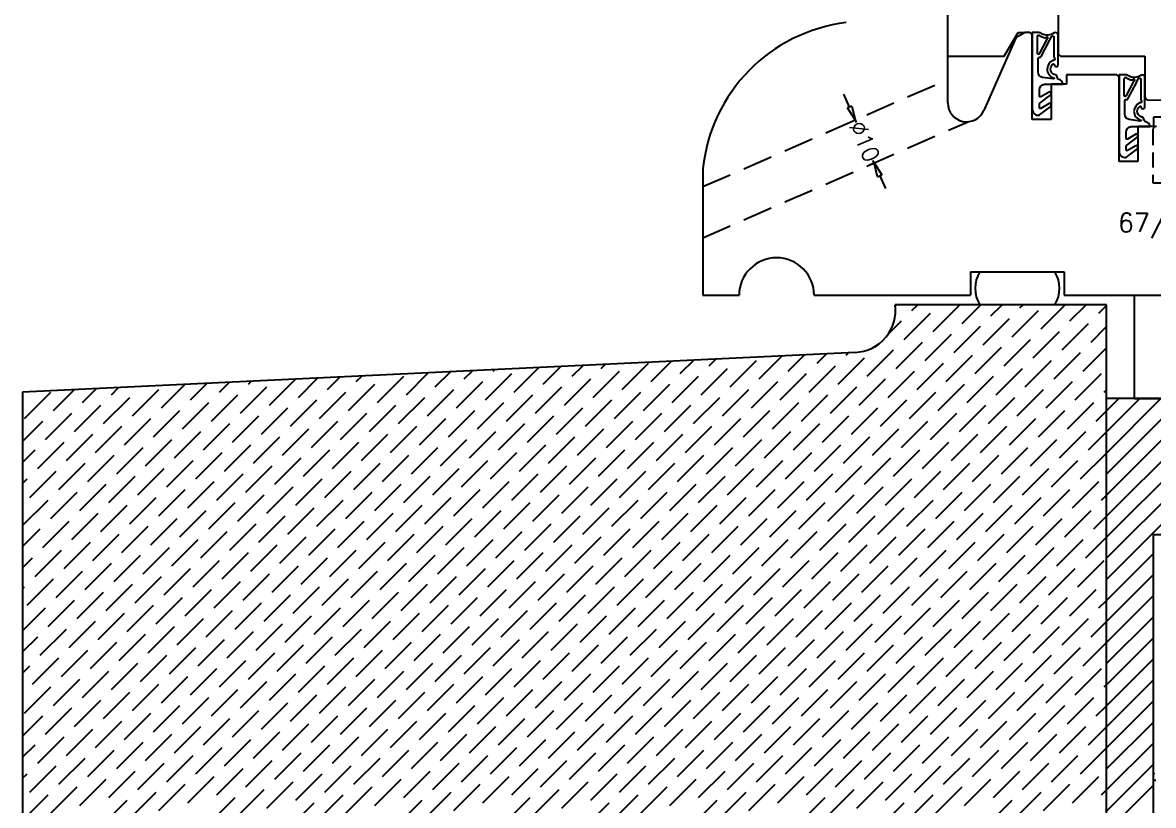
# Model space of a CAD drawing. Header units: millimetres. Extents: x 2806 to 10642, y -276 to 6064.
# Drawn here: x 4841.4 to 5082.4, y 3237.7 to 3404.6 of the extents above; entities that cross this region are included whole.
import ezdxf
from ezdxf.enums import TextEntityAlignment as Align

# ---------------------------------------------------------------- set-up
doc = ezdxf.new("R2010")
doc.units = ezdxf.units.MM
doc.linetypes.add('CACHE', pattern=[9.525, 6.35, -3.175])
doc.linetypes.add('CACHE2', pattern=[4.7625, 3.175, -1.5875])
doc.layers.get('0').update_dxf_attribs({"color": 250})
doc.layers.add('dim', color=7, linetype='Continuous')
doc.styles.add('romans', font='romans.shx')
doc.dimstyles.new('Ech 1-1', dxfattribs={"dimtxt": 3.5, "dimasz": 3, "dimexe": 0.25, "dimexo": 0, "dimgap": 0.01, "dimtad": 0, "dimdec": 8, "dimzin": 12, "dimtxsty": 'romans', "dimblk": 'CLOSEDBLANK', "dimcen": 2.5, "dimclrd": 9, "dimclre": 9, "dimclrt": 6, "dimadec": 4, "dimazin": 3, "dimtfac": 1, "dimtdec": 8, "dimtmove": 0, "dimatfit": 3, "dimldrblk": 'CLOSEDBLANK', "dimfxl": 1, "dimarcsym": 0})

# ---------------------------------------------------------------- blocks, each defined once
blk = doc.blocks.new('_ClosedBlank')
at = {"color": 0, "linetype": 'ByBlock', "lineweight": -2}
for p, q in [((-1, 0.167), (0, 0)), ((-1, 0.167), (-1, -0.167)), ((0, 0), (-1, -0.167))]:
    blk.add_line(p, q, dxfattribs=at)
blk = doc.blocks.new('*D14')
at = {"layer": 'Defpoints', "color": 0, "transparency": 16777216}
for p in [(5017.92, 3383.45), (5021.93, 3374.29), (5022.87, 3374.71)]:
    blk.add_point(p, dxfattribs=at)
at = {"layer": 'dim', "color": 9, "lineweight": -2, "transparency": 16777216}
for p, q in [((5017.66, 3386.61), (5016.45, 3389.36)), ((5017.92, 3383.45), (5019.09, 3383.97)), ((5018.86, 3383.87), (5019.09, 3383.34)), ((5021.93, 3374.29), (5023.1, 3374.81)), ((5022.87, 3374.71), (5022.64, 3375.23)), ((5024.08, 3371.96), (5025.28, 3369.21))]:
    blk.add_line(p, q, dxfattribs=at)
at = {"layer": 'dim', "color": 9, "lineweight": -2, "transparency": 16777216, "xscale": 3, "yscale": 3, "zscale": 3}
for p, rotation in [((5018.86, 3383.87), 293.6692646820706), ((5022.87, 3374.71), 113.6692646820706)]:
    blk.add_blockref('_ClosedBlank', p, dxfattribs=dict(at, rotation=rotation))
at = {"layer": 'dim', "color": 6, "transparency": 16777216, "insert": (5020.87, 3379.29), "char_height": 3.5, "attachment_point": 5, "rotation": 293.6693, "style": 'romans'}
blk.add_mtext('%%c10', dxfattribs=at)

msp = doc.modelspace()

# ---------------------------------------------------------------- linework, layer by layer
for p, q in [((5038.60837936, 3387.47325006), (5038.60837936, 3412.47325006)), ((5062.10837936, 3412.47325006), (5062.10837936, 3397.97325006)), ((5053.10669996, 3401.33771733), (5046.26720632, 3385.85677696)), ((5050.60837936, 3397.47325006), (5053.60837936, 3402.47325006)), ((5050.60837936, 3397.47325006), (5053.60837936, 3402.47325006)), ((5050.60837936, 3397.47325006), (5053.60837936, 3402.47325006)), ((5055.10837936, 3402.47325006), (5053.10669996, 3401.33771733)), ((5053.60837936, 3402.47325006), (5055.10837936, 3402.47325006)), ((5056.10837936, 3402.47325006), (5055.10837936, 3402.47325006)), ((5056.60837936, 3401.97325006), (5056.10837936, 3402.47325006)), ((5056.60837936, 3383.97325006), (5056.60837936, 3401.97325006)), ((5038.60837936, 3397.47325006), (5050.60837936, 3397.47325006)), ((5062.10837936, 3397.97325006), (5062.60837936, 3397.47325006)), ((5062.60837936, 3397.47325006), (5080.60837936, 3397.47325006)), ((5080.60837936, 3397.47325006), (5080.60837936, 3388.68939589)), ((5074.60837936, 3393.47325006), (5063.90837936, 3393.47325006)), ((5063.90837936, 3393.47325006), (5063.90837936, 3391.47325006)), ((5075.10837936, 3392.97325006), (5074.60837936, 3393.47325006)), ((5063.90837936, 3391.47325006), (5060.60837936, 3391.47325006)), ((5060.60837936, 3391.47325006), (5060.60837936, 3383.97325006)), ((5075.10837936, 3374.97325006), (5075.10837936, 3392.97325006)), ((5080.60837936, 3388.68939589), (5081.10820991, 3388.17637947)), ((5081.10820991, 3388.17637947), (5107.60854882, 3387.47325006)), ((5060.60837936, 3383.97325006), (5056.60837936, 3383.97325006)), ((5118.40837936, 3384.47325006), (5082.40837936, 3384.47325006)), ((5082.40837936, 3384.47325006), (5082.40837936, 3382.47325006)), ((5082.40837936, 3382.47325006), (5079.10837936, 3382.47325006)), ((5079.10837936, 3382.47325006), (5079.10837936, 3374.97325006)), ((5079.10837936, 3377.2138035), (5079.10837936, 3377.72860853)), ((5079.10837936, 3374.97325006), (5075.10837936, 3374.97325006)), ((4986.40837936, 3373.47325006), (4986.40837936, 3346.47325006)), ((5043.40837936, 3351.47325006), (5063.40837936, 3351.47325006)), ((5043.40837936, 3351.47325006), (5043.40837936, 3346.47325006)), ((5063.40837936, 3351.47325006), (5063.40837936, 3346.47325006)), ((4986.40837936, 3346.47325006), (4994.09829721, 3346.47325006)), ((5010.09829721, 3346.47325006), (5043.40837936, 3346.47325006)), ((5063.40837936, 3346.47325006), (5088.40837936, 3346.47325006)), ((5078.40837936, 3324.47325006), (5078.40837936, 3346.47325006)), ((5072.40837936, 3344.47325006), (5027.40837936, 3344.47325006)), ((5072.40837936, 3219.47325006), (5072.40837936, 3344.47325006)), ((5018.86597571, 3334.29329137), (4841.40837936, 3325.80839111)), ((4841.40837936, 3325.80839111), (4841.40837936, 3219.47325006)), ((5118.40837936, 3324.47325006), (5072.40837936, 3324.47325006)), ((5078.40837936, 3324.47325006), (5118.40837936, 3324.47325006)), ((5082.40837936, 3295.47325006), (5203.22447, 3295.47325006)), ((5082.40837936, 3160.47325006), (5082.40837936, 3295.47325006))]:
    msp.add_line(p, q)
at = {"linetype": 'CACHE'}
for p, q in [((4986.40837936, 3369.64075347), (5038.60837936, 3392.52156176)), ((4986.40837936, 3358.72226965), (5042.89910222, 3383.48382902))]:
    msp.add_line(p, q, dxfattribs=at)
at = {"linetype": 'CACHE2'}
for p, q in [((5082.28010758, 3381.67325006), (5082.28010758, 3370.47325006)), ((5082.28010758, 3370.47325006), (5104.28010758, 3370.47325006))]:
    msp.add_line(p, q, dxfattribs=at)
at = {"linetype": 'Continuous'}
for p, q in [((5027.43763474, 3344.21378342), (5027.69710137, 3344.47325006)), ((5029.2732008, 3337.06909337), (5034.88586088, 3342.68175344)), ((5030.95699882, 3343.24301945), (5032.18722943, 3344.47325006)), ((5035.44712688, 3338.75289139), (5041.05978696, 3344.36555146)), ((5041.62105297, 3340.43668941), (5045.65761362, 3344.47325006)), ((5047.79497905, 3342.12048743), (5050.14774168, 3344.47325006)), ((5052.28510711, 3337.63035937), (5057.89776719, 3343.24301945)), ((5053.96890513, 3343.80428546), (5054.63786974, 3344.47325006)), ((5058.45903319, 3339.3141574), (5063.61812586, 3344.47325006)), ((5064.63295928, 3340.99795542), (5068.10825392, 3344.47325006)), ((5070.80688536, 3342.68175344), (5072.40837936, 3344.28324744)), ((5025.82096237, 3338.10698299), (5028.71193479, 3340.99795542)), ((5046.11118103, 3335.94656135), (5051.7238411, 3341.55922143)), ((5062.94916125, 3334.82402934), (5068.56182133, 3340.43668941)), ((5033.76332886, 3332.57896531), (5039.37598894, 3338.19162538)), ((5039.93725494, 3334.26276333), (5045.54991502, 3339.8754234)), ((5056.77523517, 3333.14023131), (5062.38789525, 3338.75289139)), ((5069.12308734, 3336.50782736), (5072.40837936, 3339.79311938)), ((5023.09927472, 3335.38529534), (5023.65689261, 3335.94291324)), ((5027.58940278, 3330.89516728), (5033.20206285, 3336.50782736)), ((5050.60130909, 3331.45643329), (5056.21396916, 3337.06909337)), ((4998.40357038, 3328.65010325), (5003.30261709, 3333.54914996)), ((5004.57749647, 3330.33390127), (5008.01821524, 3333.77462005)), ((5010.75142255, 3332.0176993), (5012.73381339, 3334.00009014)), ((5015.24155061, 3327.52757124), (5020.85421069, 3333.14023131)), ((5016.92534863, 3333.70149732), (5017.44941154, 3334.22556022)), ((5021.41547669, 3329.21136926), (5027.02813677, 3334.82402934)), ((5038.25345692, 3328.08883724), (5043.866117, 3333.70149732)), ((5044.427383, 3329.77263527), (5050.04004308, 3335.38529534)), ((5061.26536323, 3328.65010325), (5066.87802331, 3334.26276333)), ((5067.43928931, 3330.33390127), (5072.40837936, 3335.30299132)), ((4946.20583168, 3325.84377321), (4951.43103745, 3331.06897899)), ((4952.37975776, 3327.52757124), (4956.1466356, 3331.29444907)), ((4958.55368385, 3329.21136926), (4960.86223375, 3331.51991916)), ((4964.72760993, 3330.89516728), (4965.5778319, 3331.74538925)), ((4969.21773799, 3326.40503922), (4974.83039807, 3332.0176993)), ((4975.39166407, 3328.08883724), (4979.72462635, 3332.42179952)), ((4981.56559016, 3329.77263527), (4984.44022449, 3332.64726961)), ((4986.05571822, 3325.28250721), (4991.66837829, 3330.89516728)), ((4987.73951624, 3331.45643329), (4989.15582264, 3332.87273969)), ((4992.2296443, 3326.96630523), (4997.84230438, 3332.57896531)), ((5009.06762453, 3325.84377321), (5014.6802846, 3331.45643329)), ((5032.07953084, 3326.40503922), (5037.69219091, 3332.0176993)), ((5048.91751106, 3325.28250721), (5054.53017114, 3330.89516728)), ((5055.09143715, 3326.96630523), (5060.70409722, 3332.57896531)), ((4894.00809298, 3323.03744318), (4899.55945781, 3328.58880801)), ((4900.18201906, 3324.7212412), (4904.27505596, 3328.8142781)), ((4906.35594514, 3326.40503922), (4908.99065411, 3329.03974819)), ((4912.52987123, 3328.08883724), (4913.70625226, 3329.26521828)), ((4917.01999929, 3323.59870918), (4922.63265936, 3329.21136926)), ((4923.19392537, 3325.28250721), (4927.85304671, 3329.94162854)), ((4929.36785145, 3326.96630523), (4932.56864486, 3330.16709863)), ((4935.54177754, 3328.65010325), (4937.284243, 3330.39256872)), ((4940.0319056, 3324.15997519), (4945.64456567, 3329.77263527)), ((4941.71570362, 3330.33390127), (4941.99984115, 3330.61803881)), ((4956.86988582, 3323.03744318), (4962.4825459, 3328.65010325)), ((4963.04381191, 3324.7212412), (4968.65647198, 3330.33390127)), ((4979.88179213, 3323.59870918), (4985.49445221, 3329.21136926)), ((5002.89369844, 3324.15997519), (5008.50635852, 3329.77263527)), ((5019.73167867, 3323.03744318), (5025.34433875, 3328.65010325)), ((5025.90560475, 3324.7212412), (5031.51826483, 3330.33390127)), ((5042.74358498, 3323.59870918), (5048.35624506, 3329.21136926)), ((5065.75549129, 3324.15997519), (5071.36815137, 3329.77263527)), ((4841.81035427, 3320.23111314), (4847.42301435, 3325.84377321)), ((4847.98428036, 3321.91491116), (4852.40347632, 3326.33410713)), ((4854.15820644, 3323.59870918), (4857.11907447, 3326.55957722)), ((4860.33213252, 3325.28250721), (4861.83467262, 3326.7850473)), ((4864.82226058, 3320.79237915), (4870.43492066, 3326.40503922)), ((4866.50605861, 3326.96630523), (4866.55027077, 3327.01051739)), ((4870.99618667, 3322.47617717), (4875.98146707, 3327.46145757)), ((4877.17011275, 3324.15997519), (4880.69706522, 3327.68692766)), ((4883.34403883, 3325.84377321), (4885.41266336, 3327.91239775)), ((4887.83416689, 3321.35364515), (4893.44682697, 3326.96630523)), ((4889.51796492, 3327.52757124), (4890.12826151, 3328.13786784)), ((4904.67214712, 3320.23111314), (4910.2848072, 3325.84377321)), ((4910.8460732, 3321.91491116), (4916.45873328, 3327.52757124)), ((4927.68405343, 3320.79237915), (4933.29671351, 3326.40503922)), ((4933.85797951, 3322.47617717), (4939.47063959, 3328.08883724)), ((4950.69595974, 3321.35364515), (4956.30861982, 3326.96630523)), ((4967.53393997, 3320.23111314), (4973.14660004, 3325.84377321)), ((4973.70786605, 3321.91491116), (4979.32052613, 3327.52757124)), ((4990.54584628, 3320.79237915), (4996.15850635, 3326.40503922)), ((4996.71977236, 3322.47617717), (5002.33243244, 3328.08883724)), ((5013.55775259, 3321.35364515), (5019.17041266, 3326.96630523)), ((5030.39573281, 3320.23111314), (5036.00839289, 3325.84377321)), ((5036.5696589, 3321.91491116), (5042.18231897, 3327.52757124)), ((5053.40763912, 3320.79237915), (5059.0202992, 3326.40503922)), ((5059.58156521, 3322.47617717), (5065.19422528, 3328.08883724)), ((5071.92941737, 3325.84377321), (5072.40837936, 3326.3227352)), ((4858.6483345, 3319.10858112), (4864.26099457, 3324.7212412)), ((4875.48631473, 3317.98604911), (4881.0989748, 3323.59870918)), ((4881.66024081, 3319.66984713), (4887.27290089, 3325.28250721)), ((4898.49822104, 3318.54731512), (4904.11088111, 3324.15997519)), ((4921.51012735, 3319.10858112), (4927.12278742, 3324.7212412)), ((4938.34810757, 3317.98604911), (4943.96076765, 3323.59870918)), ((4944.52203366, 3319.66984713), (4950.13469373, 3325.28250721)), ((4961.36001388, 3318.54731512), (4966.97267396, 3324.15997519)), ((4984.37192019, 3319.10858112), (4989.98458027, 3324.7212412)), ((5001.20990042, 3317.98604911), (5006.8225605, 3323.59870918)), ((5007.3838265, 3319.66984713), (5012.99648658, 3325.28250721)), ((5024.22180673, 3318.54731512), (5029.83446681, 3324.15997519)), ((5047.23371304, 3319.10858112), (5052.84637312, 3324.7212412)), ((5064.07169327, 3317.98604911), (5069.68435334, 3323.59870918)), ((5072.40837936, 3321.83260714), (5075.04902228, 3324.47325006)), ((5072.40837936, 3317.34247908), (5079.53915034, 3324.47325006)), ((5072.40837936, 3312.85235102), (5084.0292784, 3324.47325006)), ((5072.40837936, 3308.36222296), (5088.51940646, 3324.47325006)), ((5072.40837936, 3303.8720949), (5093.00953452, 3324.47325006)), ((5072.40837936, 3299.38196684), (5097.49966258, 3324.47325006)), ((5072.40837936, 3294.89183878), (5101.98979064, 3324.47325006)), ((5072.40837936, 3290.40171072), (5106.47991871, 3324.47325006)), ((5072.40837936, 3285.91158266), (5110.97004677, 3324.47325006)), ((4846.30048233, 3315.74098508), (4851.91314241, 3321.35364515)), ((4852.47440842, 3317.4247831), (4858.08706849, 3323.03744318)), ((4869.31238864, 3316.30225109), (4874.92504872, 3321.91491116)), ((4892.32429495, 3316.86351709), (4897.93695503, 3322.47617717)), ((4909.16227518, 3315.74098508), (4914.77493526, 3321.35364515)), ((4915.33620126, 3317.4247831), (4920.94886134, 3323.03744318)), ((4932.17418149, 3316.30225109), (4937.78684157, 3321.91491116)), ((4955.1860878, 3316.86351709), (4960.79874788, 3322.47617717)), ((4972.02406803, 3315.74098508), (4977.6367281, 3321.35364515)), ((4978.19799411, 3317.4247831), (4983.81065419, 3323.03744318)), ((4995.03597434, 3316.30225109), (5000.64863441, 3321.91491116)), ((5018.04788065, 3316.86351709), (5023.66054072, 3322.47617717)), ((5034.88586088, 3315.74098508), (5040.49852095, 3321.35364515)), ((5041.05978696, 3317.4247831), (5046.67244703, 3323.03744318)), ((5057.89776719, 3316.30225109), (5063.51042726, 3321.91491116)), ((5070.24561935, 3319.66984713), (5072.40837936, 3321.83260714)), ((4841.40837936, 3315.33901017), (4845.73921633, 3319.66984713)), ((4863.13846256, 3314.61845306), (4868.75112264, 3320.23111314)), ((4879.97644279, 3313.49592105), (4885.58910286, 3319.10858112)), ((4886.15036887, 3315.17971907), (4891.76302895, 3320.79237915)), ((4902.9883491, 3314.05718706), (4908.60100917, 3319.66984713)), ((4926.00025541, 3314.61845306), (4931.61291548, 3320.23111314)), ((4942.83823563, 3313.49592105), (4948.45089571, 3319.10858112)), ((4949.01216172, 3315.17971907), (4954.62482179, 3320.79237915)), ((4965.85014194, 3314.05718706), (4971.46280202, 3319.66984713)), ((4988.86204825, 3314.61845306), (4994.47470833, 3320.23111314)), ((5005.70002848, 3313.49592105), (5011.31268856, 3319.10858112)), ((5011.87395456, 3315.17971907), (5017.48661464, 3320.79237915)), ((5028.71193479, 3314.05718706), (5034.32459487, 3319.66984713)), ((5051.7238411, 3314.61845306), (5057.33650118, 3320.23111314)), ((4850.79061039, 3311.25085702), (4856.40327047, 3316.86351709)), ((4856.96453648, 3312.93465504), (4862.57719655, 3318.54731512)), ((4873.8025167, 3311.81212303), (4879.41517678, 3317.4247831)), ((4890.64049693, 3310.68959101), (4896.25315701, 3316.30225109)), ((4896.81442301, 3312.37338903), (4902.42708309, 3317.98604911)), ((4913.65240324, 3311.25085702), (4919.26506332, 3316.86351709)), ((4919.82632932, 3312.93465504), (4925.4389894, 3318.54731512)), ((4936.66430955, 3311.81212303), (4942.27696963, 3317.4247831)), ((4953.50228978, 3310.68959101), (4959.11494985, 3316.30225109)), ((4959.67621586, 3312.37338903), (4965.28887594, 3317.98604911)), ((4976.51419609, 3311.25085702), (4982.12685616, 3316.86351709)), ((4982.68812217, 3312.93465504), (4988.30078225, 3318.54731512)), ((4999.5261024, 3311.81212303), (5005.13876247, 3317.4247831)), ((5016.36408263, 3310.68959101), (5021.9767427, 3316.30225109)), ((5022.53800871, 3312.37338903), (5028.15066878, 3317.98604911)), ((5039.37598894, 3311.25085702), (5044.98864901, 3316.86351709)), ((5045.54991502, 3312.93465504), (5051.16257509, 3318.54731512)), ((5062.38789525, 3311.81212303), (5068.00055532, 3317.4247831)), ((5068.56182133, 3313.49592105), (5072.40837936, 3317.34247908)), ((4844.61668431, 3309.56705899), (4850.22934439, 3315.17971907)), ((4861.45466454, 3308.44452698), (4867.06732461, 3314.05718706)), ((4867.62859062, 3310.128325), (4873.2412507, 3315.74098508)), ((4884.46657085, 3309.00579299), (4890.07923092, 3314.61845306)), ((4907.47847716, 3309.56705899), (4913.09113723, 3315.17971907)), ((4924.31645738, 3308.44452698), (4929.92911746, 3314.05718706)), ((4930.49038347, 3310.128325), (4936.10304354, 3315.74098508)), ((4947.32836369, 3309.00579299), (4952.94102377, 3314.61845306)), ((4970.34027001, 3309.56705899), (4975.95293008, 3315.17971907)), ((4987.17825023, 3308.44452698), (4992.79091031, 3314.05718706)), ((4993.35217632, 3310.128325), (4998.96483639, 3315.74098508)), ((5010.19015654, 3309.00579299), (5015.80281662, 3314.61845306)), ((5033.20206285, 3309.56705899), (5038.81472293, 3315.17971907)), ((5050.04004308, 3308.44452698), (5055.65270316, 3314.05718706)), ((5056.21396916, 3310.128325), (5061.82662924, 3315.74098508)), ((4841.40837936, 3310.84888211), (4844.0554183, 3313.49592105)), ((4855.28073845, 3306.76072896), (4860.89339853, 3312.37338903)), ((4878.29264476, 3307.32199496), (4883.90530484, 3312.93465504)), ((4895.13062499, 3306.19946295), (4900.74328507, 3311.81212303)), ((4901.30455107, 3307.88326097), (4906.91721115, 3313.49592105)), ((4918.1425313, 3306.76072896), (4923.75519138, 3312.37338903)), ((4941.15443761, 3307.32199496), (4946.76709769, 3312.93465504)), ((4957.99241784, 3306.19946295), (4963.60507791, 3311.81212303)), ((4964.16634392, 3307.88326097), (4969.779004, 3313.49592105)), ((4981.00432415, 3306.76072896), (4986.61698422, 3312.37338903)), ((5004.01623046, 3307.32199496), (5009.62889053, 3312.93465504)), ((5020.85421069, 3306.19946295), (5026.46687076, 3311.81212303)), ((5027.02813677, 3307.88326097), (5032.64079684, 3313.49592105)), ((5043.866117, 3306.76072896), (5049.47877707, 3312.37338903)), ((5066.87802331, 3307.32199496), (5072.40837936, 3312.85235102)), ((4842.93288629, 3303.39313291), (4848.54554636, 3309.00579299)), ((4849.10681237, 3305.07693093), (4854.71947245, 3310.68959101)), ((4865.9447926, 3303.95439892), (4871.55745267, 3309.56705899)), ((4872.11871868, 3305.63819694), (4877.73137876, 3311.25085702)), ((4888.95669891, 3304.51566493), (4894.56935898, 3310.128325)), ((4905.79467913, 3303.39313291), (4911.40733921, 3309.00579299)), ((4911.96860522, 3305.07693093), (4917.58126529, 3310.68959101)), ((4928.80658545, 3303.95439892), (4934.41924552, 3309.56705899)), ((4934.98051153, 3305.63819694), (4940.5931716, 3311.25085702)), ((4951.81849176, 3304.51566493), (4957.43115183, 3310.128325)), ((4968.65647198, 3303.39313291), (4974.26913206, 3309.00579299)), ((4974.83039807, 3305.07693093), (4980.44305814, 3310.68959101)), ((4991.66837829, 3303.95439892), (4997.28103837, 3309.56705899)), ((4997.84230438, 3305.63819694), (5003.45496445, 3311.25085702)), ((5014.6802846, 3304.51566493), (5020.29294468, 3310.128325)), ((5031.51826483, 3303.39313291), (5037.13092491, 3309.00579299)), ((5037.69219091, 3305.07693093), (5043.30485099, 3310.68959101)), ((5054.53017114, 3303.95439892), (5060.14283122, 3309.56705899)), ((5060.70409722, 3305.63819694), (5066.3167573, 3311.25085702)), ((4841.40837936, 3306.35875405), (4842.37162028, 3307.32199496)), ((4859.77086651, 3302.2706009), (4865.38352659, 3307.88326097)), ((4876.60884674, 3301.14806888), (4882.22150682, 3306.76072896)), ((4882.78277282, 3302.8318669), (4888.3954329, 3308.44452698)), ((4899.62075305, 3301.70933489), (4905.23341313, 3307.32199496)), ((4922.63265936, 3302.2706009), (4928.24531944, 3307.88326097)), ((4939.47063959, 3301.14806888), (4945.08329966, 3306.76072896)), ((4945.64456567, 3302.8318669), (4951.25722575, 3308.44452698)), ((4962.4825459, 3301.70933489), (4968.09520597, 3307.32199496)), ((4985.49445221, 3302.2706009), (4991.10711229, 3307.88326097)), ((5002.33243244, 3301.14806888), (5007.94509251, 3306.76072896)), ((5008.50635852, 3302.8318669), (5014.1190186, 3308.44452698)), ((5025.34433875, 3301.70933489), (5030.95699882, 3307.32199496)), ((5048.35624506, 3302.2706009), (5053.96890513, 3307.88326097)), ((5065.19422528, 3301.14806888), (5070.80688536, 3306.76072896)), ((4847.42301435, 3298.90300485), (4853.03567442, 3304.51566493)), ((4853.59694043, 3300.58680287), (4859.20960051, 3306.19946295)), ((4870.43492066, 3299.46427086), (4876.04758073, 3305.07693093)), ((4893.44682697, 3300.02553687), (4899.05948704, 3305.63819694)), ((4910.2848072, 3298.90300485), (4915.89746727, 3304.51566493)), ((4916.45873328, 3300.58680287), (4922.07139335, 3306.19946295)), ((4933.29671351, 3299.46427086), (4938.90937358, 3305.07693093)), ((4956.30861982, 3300.02553687), (4961.92127989, 3305.63819694)), ((4973.14660004, 3298.90300485), (4978.75926012, 3304.51566493)), ((4979.32052613, 3300.58680287), (4984.9331862, 3306.19946295)), ((4996.15850635, 3299.46427086), (5001.77116643, 3305.07693093)), ((5019.17041266, 3300.02553687), (5024.78307274, 3305.63819694)), ((5036.00839289, 3298.90300485), (5041.62105297, 3304.51566493)), ((5042.18231897, 3300.58680287), (5047.79497905, 3306.19946295)), ((5059.0202992, 3299.46427086), (5064.63295928, 3305.07693093)), ((4841.40837936, 3297.37849793), (4846.86174834, 3302.8318669)), ((4858.08706849, 3296.09667481), (4863.69972857, 3301.70933489)), ((4864.26099457, 3297.78047284), (4869.87365465, 3303.39313291)), ((4881.0989748, 3296.65794082), (4886.71163488, 3302.2706009)), ((4887.27290089, 3298.34173884), (4892.88556096, 3303.95439892)), ((4904.11088111, 3297.21920683), (4909.72354119, 3302.8318669)), ((4920.94886134, 3296.09667481), (4926.56152141, 3301.70933489)), ((4927.12278742, 3297.78047284), (4932.7354475, 3303.39313291)), ((4943.96076765, 3296.65794082), (4949.57342773, 3302.2706009)), ((4950.13469373, 3298.34173884), (4955.74735381, 3303.95439892)), ((4966.97267396, 3297.21920683), (4972.58533404, 3302.8318669)), ((4983.81065419, 3296.09667481), (4989.42331426, 3301.70933489)), ((4989.98458027, 3297.78047284), (4995.59724035, 3303.39313291)), ((5006.8225605, 3296.65794082), (5012.43522057, 3302.2706009)), ((5012.99648658, 3298.34173884), (5018.60914666, 3303.95439892)), ((5029.83446681, 3297.21920683), (5035.44712688, 3302.8318669)), ((5046.67244703, 3296.09667481), (5052.28510711, 3301.70933489)), ((5052.84637312, 3297.78047284), (5058.45903319, 3303.39313291)), ((5071.36815137, 3302.8318669), (5072.40837936, 3303.8720949)), ((4851.91314241, 3294.41287679), (4857.52580248, 3300.02553687)), ((4874.92504872, 3294.9741428), (4880.53770879, 3300.58680287)), ((4891.76302895, 3293.85161078), (4897.37568902, 3299.46427086)), ((4897.93695503, 3295.53540881), (4903.5496151, 3301.14806888)), ((4914.77493526, 3294.41287679), (4920.38759533, 3300.02553687)), ((4937.78684157, 3294.9741428), (4943.39950164, 3300.58680287)), ((4954.62482179, 3293.85161078), (4960.23748187, 3299.46427086)), ((4960.79874788, 3295.53540881), (4966.41140795, 3301.14806888)), ((4977.6367281, 3294.41287679), (4983.24938818, 3300.02553687)), ((5000.64863441, 3294.9741428), (5006.26129449, 3300.58680287)), ((5017.48661464, 3293.85161078), (5023.09927472, 3299.46427086)), ((5023.66054072, 3295.53540881), (5029.2732008, 3301.14806888)), ((5040.49852095, 3294.41287679), (5046.11118103, 3300.02553687)), ((5063.51042726, 3294.9741428), (5069.12308734, 3300.58680287)), ((5069.68435334, 3296.65794082), (5072.40837936, 3299.38196684)), ((4845.73921633, 3292.72907877), (4851.3518764, 3298.34173884)), ((4862.57719655, 3291.60654675), (4868.18985663, 3297.21920683)), ((4868.75112264, 3293.29034478), (4874.36378271, 3298.90300485)), ((4885.58910286, 3292.16781276), (4891.20176294, 3297.78047284)), ((4908.60100917, 3292.72907877), (4914.21366925, 3298.34173884)), ((4925.4389894, 3291.60654675), (4931.05164948, 3297.21920683)), ((4931.61291548, 3293.29034478), (4937.22557556, 3298.90300485)), ((4948.45089571, 3292.16781276), (4954.06355579, 3297.78047284)), ((4971.46280202, 3292.72907877), (4977.0754621, 3298.34173884)), ((4988.30078225, 3291.60654675), (4993.91344232, 3297.21920683)), ((4994.47470833, 3293.29034478), (5000.08736841, 3298.90300485)), ((5011.31268856, 3292.16781276), (5016.92534863, 3297.78047284)), ((5034.32459487, 3292.72907877), (5039.93725494, 3298.34173884)), ((5051.16257509, 3291.60654675), (5056.77523517, 3297.21920683)), ((5057.33650118, 3293.29034478), (5062.94916125, 3298.90300485)), ((4841.40837936, 3292.88836987), (4845.17795032, 3296.65794082)), ((4856.40327047, 3289.92274873), (4862.01593054, 3295.53540881)), ((4879.41517678, 3290.48401474), (4885.02783685, 3296.09667481)), ((4896.25315701, 3289.36148272), (4901.86581708, 3294.9741428)), ((4902.42708309, 3291.04528075), (4908.03974317, 3296.65794082)), ((4919.26506332, 3289.92274873), (4924.87772339, 3295.53540881)), ((4942.27696963, 3290.48401474), (4947.8896297, 3296.09667481)), ((4959.11494985, 3289.36148272), (4964.72760993, 3294.9741428)), ((4965.28887594, 3291.04528075), (4970.90153601, 3296.65794082)), ((4982.12685616, 3289.92274873), (4987.73951624, 3295.53540881)), ((5005.13876247, 3290.48401474), (5010.75142255, 3296.09667481)), ((5021.9767427, 3289.36148272), (5027.58940278, 3294.9741428)), ((5028.15066878, 3291.04528075), (5033.76332886, 3296.65794082)), ((5044.98864901, 3289.92274873), (5050.60130909, 3295.53540881)), ((5068.00055532, 3290.48401474), (5072.40837936, 3294.89183878)), ((4844.0554183, 3286.55515268), (4849.66807838, 3292.16781276)), ((4850.22934439, 3288.23895071), (4855.84200446, 3293.85161078)), ((4867.06732461, 3287.11641869), (4872.67998469, 3292.72907877)), ((4873.2412507, 3288.80021671), (4878.85391077, 3294.41287679)), ((4890.07923092, 3287.6776847), (4895.691891, 3293.29034478)), ((4906.91721115, 3286.55515268), (4912.52987123, 3292.16781276)), ((4913.09113723, 3288.23895071), (4918.70379731, 3293.85161078)), ((4929.92911746, 3287.11641869), (4935.54177754, 3292.72907877)), ((4936.10304354, 3288.80021671), (4941.71570362, 3294.41287679)), ((4952.94102377, 3287.6776847), (4958.55368385, 3293.29034478)), ((4969.779004, 3286.55515268), (4975.39166407, 3292.16781276)), ((4975.95293008, 3288.23895071), (4981.56559016, 3293.85161078)), ((4992.79091031, 3287.11641869), (4998.40357038, 3292.72907877)), ((4998.96483639, 3288.80021671), (5004.57749647, 3294.41287679)), ((5015.80281662, 3287.6776847), (5021.41547669, 3293.29034478)), ((5032.64079684, 3286.55515268), (5038.25345692, 3292.16781276)), ((5038.81472293, 3288.23895071), (5044.427383, 3293.85161078)), ((5055.65270316, 3287.11641869), (5061.26536323, 3292.72907877)), ((5061.82662924, 3288.80021671), (5067.43928931, 3294.41287679)), ((4841.40837936, 3288.3982418), (4843.49415229, 3290.48401474)), ((4860.89339853, 3285.43262067), (4866.50605861, 3291.04528075)), ((4877.73137876, 3284.31008865), (4883.34403883, 3289.92274873)), ((4883.90530484, 3285.99388668), (4889.51796492, 3291.60654675)), ((4900.74328507, 3284.87135466), (4906.35594514, 3290.48401474)), ((4923.75519138, 3285.43262067), (4929.36785145, 3291.04528075)), ((4940.5931716, 3284.31008865), (4946.20583168, 3289.92274873)), ((4946.76709769, 3285.99388668), (4952.37975776, 3291.60654675)), ((4963.60507791, 3284.87135466), (4969.21773799, 3290.48401474)), ((4986.61698422, 3285.43262067), (4992.2296443, 3291.04528075)), ((5003.45496445, 3284.31008865), (5009.06762453, 3289.92274873)), ((5009.62889053, 3285.99388668), (5015.24155061, 3291.60654675)), ((5026.46687076, 3284.87135466), (5032.07953084, 3290.48401474)), ((5049.47877707, 3285.43262067), (5055.09143715, 3291.04528075)), ((5066.3167573, 3284.31008865), (5071.92941737, 3289.92274873)), ((5072.40837936, 3281.4214546), (5082.40837936, 3291.4214546)), ((4848.54554636, 3282.06502462), (4854.15820644, 3287.6776847)), ((4854.71947245, 3283.74882265), (4860.33213252, 3289.36148272)), ((4871.55745267, 3282.62629063), (4877.17011275, 3288.23895071)), ((4894.56935898, 3283.18755664), (4900.18201906, 3288.80021671)), ((4911.40733921, 3282.06502462), (4917.01999929, 3287.6776847)), ((4917.58126529, 3283.74882265), (4923.19392537, 3289.36148272)), ((4934.41924552, 3282.62629063), (4940.0319056, 3288.23895071)), ((4957.43115183, 3283.18755664), (4963.04381191, 3288.80021671)), ((4974.26913206, 3282.06502462), (4979.88179213, 3287.6776847)), ((4980.44305814, 3283.74882265), (4986.05571822, 3289.36148272)), ((4997.28103837, 3282.62629063), (5002.89369844, 3288.23895071)), ((5020.29294468, 3283.18755664), (5025.90560475, 3288.80021671)), ((5037.13092491, 3282.06502462), (5042.74358498, 3287.6776847)), ((5043.30485099, 3283.74882265), (5048.91751106, 3289.36148272)), ((5060.14283122, 3282.62629063), (5065.75549129, 3288.23895071)), ((4842.37162028, 3280.3812266), (4847.98428036, 3285.99388668)), ((4859.20960051, 3279.25869459), (4864.82226058, 3284.87135466)), ((4865.38352659, 3280.94249261), (4870.99618667, 3286.55515268)), ((4882.22150682, 3279.81996059), (4887.83416689, 3285.43262067)), ((4888.3954329, 3281.50375862), (4894.00809298, 3287.11641869)), ((4905.23341313, 3280.3812266), (4910.8460732, 3285.99388668)), ((4922.07139335, 3279.25869459), (4927.68405343, 3284.87135466)), ((4928.24531944, 3280.94249261), (4933.85797951, 3286.55515268)), ((4945.08329966, 3279.81996059), (4950.69595974, 3285.43262067)), ((4951.25722575, 3281.50375862), (4956.86988582, 3287.11641869)), ((4968.09520597, 3280.3812266), (4973.70786605, 3285.99388668)), ((4984.9331862, 3279.25869459), (4990.54584628, 3284.87135466)), ((4991.10711229, 3280.94249261), (4996.71977236, 3286.55515268)), ((5007.94509251, 3279.81996059), (5013.55775259, 3285.43262067)), ((5014.1190186, 3281.50375862), (5019.73167867, 3287.11641869)), ((5030.95699882, 3280.3812266), (5036.5696589, 3285.99388668)), ((5047.79497905, 3279.25869459), (5053.40763912, 3284.87135466)), ((5053.96890513, 3280.94249261), (5059.58156521, 3286.55515268)), ((5072.40837936, 3276.93132654), (5082.40837936, 3286.93132654)), ((4841.40837936, 3283.90811374), (4841.81035427, 3284.31008865)), ((4853.03567442, 3277.57489656), (4858.6483345, 3283.18755664)), ((4876.04758073, 3278.13616257), (4881.66024081, 3283.74882265)), ((4892.88556096, 3277.01363056), (4898.49822104, 3282.62629063)), ((4899.05948704, 3278.69742858), (4904.67214712, 3284.31008865)), ((4915.89746727, 3277.57489656), (4921.51012735, 3283.18755664)), ((4938.90937358, 3278.13616257), (4944.52203366, 3283.74882265)), ((4955.74735381, 3277.01363056), (4961.36001388, 3282.62629063)), ((4961.92127989, 3278.69742858), (4967.53393997, 3284.31008865)), ((4978.75926012, 3277.57489656), (4984.37192019, 3283.18755664)), ((5001.77116643, 3278.13616257), (5007.3838265, 3283.74882265)), ((5018.60914666, 3277.01363056), (5024.22180673, 3282.62629063)), ((5024.78307274, 3278.69742858), (5030.39573281, 3284.31008865)), ((5041.62105297, 3277.57489656), (5047.23371304, 3283.18755664)), ((5064.63295928, 3278.13616257), (5070.24561935, 3283.74882265)), ((5072.40837936, 3272.44119848), (5082.40837936, 3282.44119848)), ((4846.86174834, 3275.89109854), (4852.47440842, 3281.50375862)), ((4863.69972857, 3274.76856653), (4869.31238864, 3280.3812266)), ((4869.87365465, 3276.45236455), (4875.48631473, 3282.06502462)), ((4886.71163488, 3275.32983253), (4892.32429495, 3280.94249261)), ((4909.72354119, 3275.89109854), (4915.33620126, 3281.50375862)), ((4926.56152141, 3274.76856653), (4932.17418149, 3280.3812266)), ((4932.7354475, 3276.45236455), (4938.34810757, 3282.06502462)), ((4949.57342773, 3275.32983253), (4955.1860878, 3280.94249261)), ((4972.58533404, 3275.89109854), (4978.19799411, 3281.50375862)), ((4989.42331426, 3274.76856653), (4995.03597434, 3280.3812266)), ((4995.59724035, 3276.45236455), (5001.20990042, 3282.06502462)), ((5012.43522057, 3275.32983253), (5018.04788065, 3280.94249261)), ((5035.44712688, 3275.89109854), (5041.05978696, 3281.50375862)), ((5052.28510711, 3274.76856653), (5057.89776719, 3280.3812266)), ((5058.45903319, 3276.45236455), (5064.07169327, 3282.06502462)), ((5070.80688536, 3279.81996059), (5072.40837936, 3281.4214546)), ((4841.40837936, 3274.92785762), (4846.30048233, 3279.81996059)), ((4857.52580248, 3273.0847685), (4863.13846256, 3278.69742858)), ((4880.53770879, 3273.64603451), (4886.15036887, 3279.25869459)), ((4897.37568902, 3272.5235025), (4902.9883491, 3278.13616257)), ((4903.5496151, 3274.20730052), (4909.16227518, 3279.81996059)), ((4920.38759533, 3273.0847685), (4926.00025541, 3278.69742858)), ((4943.39950164, 3273.64603451), (4949.01216172, 3279.25869459)), ((4960.23748187, 3272.5235025), (4965.85014194, 3278.13616257)), ((4966.41140795, 3274.20730052), (4972.02406803, 3279.81996059)), ((4983.24938818, 3273.0847685), (4988.86204825, 3278.69742858)), ((5006.26129449, 3273.64603451), (5011.87395456, 3279.25869459)), ((5023.09927472, 3272.5235025), (5028.71193479, 3278.13616257)), ((5029.2732008, 3274.20730052), (5034.88586088, 3279.81996059)), ((5046.11118103, 3273.0847685), (5051.7238411, 3278.69742858)), ((5072.40837936, 3267.95107041), (5082.40837936, 3277.95107041)), ((4845.17795032, 3269.71717246), (4850.79061039, 3275.32983253)), ((4851.3518764, 3271.40097048), (4856.96453648, 3277.01363056)), ((4868.18985663, 3270.27843847), (4873.8025167, 3275.89109854)), ((4874.36378271, 3271.96223649), (4879.97644279, 3277.57489656)), ((4891.20176294, 3270.83970447), (4896.81442301, 3276.45236455)), ((4908.03974317, 3269.71717246), (4913.65240324, 3275.32983253)), ((4914.21366925, 3271.40097048), (4919.82632932, 3277.01363056)), ((4931.05164948, 3270.27843847), (4936.66430955, 3275.89109854)), ((4937.22557556, 3271.96223649), (4942.83823563, 3277.57489656)), ((4954.06355579, 3270.83970447), (4959.67621586, 3276.45236455)), ((4970.90153601, 3269.71717246), (4976.51419609, 3275.32983253)), ((4977.0754621, 3271.40097048), (4982.68812217, 3277.01363056)), ((4993.91344232, 3270.27843847), (4999.5261024, 3275.89109854)), ((5000.08736841, 3271.96223649), (5005.70002848, 3277.57489656)), ((5016.92534863, 3270.83970447), (5022.53800871, 3276.45236455)), ((5033.76332886, 3269.71717246), (5039.37598894, 3275.32983253)), ((5039.93725494, 3271.40097048), (5045.54991502, 3277.01363056)), ((5056.77523517, 3270.27843847), (5062.38789525, 3275.89109854)), ((5062.94916125, 3271.96223649), (5068.56182133, 3277.57489656)), ((5069.12308734, 3273.64603451), (5072.40837936, 3276.93132654)), ((4841.40837936, 3270.43772956), (4844.61668431, 3273.64603451)), ((4862.01593054, 3268.59464044), (4867.62859062, 3274.20730052)), ((4878.85391077, 3267.47210843), (4884.46657085, 3273.0847685)), ((4885.02783685, 3269.15590645), (4890.64049693, 3274.76856653)), ((4901.86581708, 3268.03337443), (4907.47847716, 3273.64603451)), ((4924.87772339, 3268.59464044), (4930.49038347, 3274.20730052)), ((4941.71570362, 3267.47210843), (4947.32836369, 3273.0847685)), ((4947.8896297, 3269.15590645), (4953.50228978, 3274.76856653)), ((4964.72760993, 3268.03337443), (4970.34027001, 3273.64603451)), ((4987.73951624, 3268.59464044), (4993.35217632, 3274.20730052)), ((5004.57749647, 3267.47210843), (5010.19015654, 3273.0847685)), ((5010.75142255, 3269.15590645), (5016.36408263, 3274.76856653)), ((5027.58940278, 3268.03337443), (5033.20206285, 3273.64603451)), ((5050.60130909, 3268.59464044), (5056.21396916, 3274.20730052)), ((5072.40837936, 3263.46094235), (5082.40837936, 3273.46094235)), ((4849.66807838, 3265.2270444), (4855.28073845, 3270.83970447)), ((4855.84200446, 3266.91084242), (4861.45466454, 3272.5235025)), ((4872.67998469, 3265.7883104), (4878.29264476, 3271.40097048)), ((4895.691891, 3266.34957641), (4901.30455107, 3271.96223649)), ((4912.52987123, 3265.2270444), (4918.1425313, 3270.83970447)), ((4918.70379731, 3266.91084242), (4924.31645738, 3272.5235025)), ((4935.54177754, 3265.7883104), (4941.15443761, 3271.40097048)), ((4958.55368385, 3266.34957641), (4964.16634392, 3271.96223649)), ((4975.39166407, 3265.2270444), (4981.00432415, 3270.83970447)), ((4981.56559016, 3266.91084242), (4987.17825023, 3272.5235025)), ((4998.40357038, 3265.7883104), (5004.01623046, 3271.40097048)), ((5021.41547669, 3266.34957641), (5027.02813677, 3271.96223649)), ((5038.25345692, 3265.2270444), (5043.866117, 3270.83970447)), ((5044.427383, 3266.91084242), (5050.04004308, 3272.5235025)), ((5061.26536323, 3265.7883104), (5066.87802331, 3271.40097048)), ((5067.43928931, 3267.47210843), (5072.40837936, 3272.44119848)), ((4843.49415229, 3263.54324637), (4849.10681237, 3269.15590645)), ((4860.33213252, 3262.42071436), (4865.9447926, 3268.03337443)), ((4866.50605861, 3264.10451238), (4872.11871868, 3269.71717246)), ((4883.34403883, 3262.98198037), (4888.95669891, 3268.59464044)), ((4889.51796492, 3264.66577839), (4895.13062499, 3270.27843847)), ((4906.35594514, 3263.54324637), (4911.96860522, 3269.15590645)), ((4923.19392537, 3262.42071436), (4928.80658545, 3268.03337443)), ((4929.36785145, 3264.10451238), (4934.98051153, 3269.71717246)), ((4946.20583168, 3262.98198037), (4951.81849176, 3268.59464044)), ((4952.37975776, 3264.66577839), (4957.99241784, 3270.27843847)), ((4969.21773799, 3263.54324637), (4974.83039807, 3269.15590645)), ((4986.05571822, 3262.42071436), (4991.66837829, 3268.03337443)), ((4992.2296443, 3264.10451238), (4997.84230438, 3269.71717246)), ((5009.06762453, 3262.98198037), (5014.6802846, 3268.59464044)), ((5015.24155061, 3264.66577839), (5020.85421069, 3270.27843847)), ((5032.07953084, 3263.54324637), (5037.69219091, 3269.15590645)), ((5048.91751106, 3262.42071436), (5054.53017114, 3268.03337443)), ((5055.09143715, 3264.10451238), (5060.70409722, 3269.71717246)), ((5072.40837936, 3258.97081429), (5082.40837936, 3268.97081429)), ((4841.40837936, 3265.9476015), (4842.93288629, 3267.47210843)), ((4854.15820644, 3260.73691634), (4859.77086651, 3266.34957641)), ((4877.17011275, 3261.29818234), (4882.78277282, 3266.91084242)), ((4894.00809298, 3260.17565033), (4899.62075305, 3265.7883104)), ((4900.18201906, 3261.85944835), (4905.79467913, 3267.47210843)), ((4917.01999929, 3260.73691634), (4922.63265936, 3266.34957641)), ((4940.0319056, 3261.29818234), (4945.64456567, 3266.91084242)), ((4956.86988582, 3260.17565033), (4962.4825459, 3265.7883104)), ((4963.04381191, 3261.85944835), (4968.65647198, 3267.47210843)), ((4979.88179213, 3260.73691634), (4985.49445221, 3266.34957641)), ((5002.89369844, 3261.29818234), (5008.50635852, 3266.91084242)), ((5019.73167867, 3260.17565033), (5025.34433875, 3265.7883104)), ((5025.90560475, 3261.85944835), (5031.51826483, 3267.47210843)), ((5042.74358498, 3260.73691634), (5048.35624506, 3266.34957641)), ((5065.75549129, 3261.29818234), (5071.36815137, 3266.91084242)), ((4847.98428036, 3259.05311831), (4853.59694043, 3264.66577839)), ((4864.82226058, 3257.9305863), (4870.43492066, 3263.54324637)), ((4870.99618667, 3259.61438432), (4876.60884674, 3265.2270444)), ((4887.83416689, 3258.49185231), (4893.44682697, 3264.10451238)), ((4910.8460732, 3259.05311831), (4916.45873328, 3264.66577839)), ((4927.68405343, 3257.9305863), (4933.29671351, 3263.54324637)), ((4933.85797951, 3259.61438432), (4939.47063959, 3265.2270444)), ((4950.69595974, 3258.49185231), (4956.30861982, 3264.10451238)), ((4973.70786605, 3259.05311831), (4979.32052613, 3264.66577839)), ((4990.54584628, 3257.9305863), (4996.15850635, 3263.54324637)), ((4996.71977236, 3259.61438432), (5002.33243244, 3265.2270444)), ((5013.55775259, 3258.49185231), (5019.17041266, 3264.10451238)), ((5036.5696589, 3259.05311831), (5042.18231897, 3264.66577839)), ((5053.40763912, 3257.9305863), (5059.0202992, 3263.54324637)), ((5059.58156521, 3259.61438432), (5065.19422528, 3265.2270444)), ((5071.92941737, 3262.98198037), (5072.40837936, 3263.46094235)), ((5072.40837936, 3254.48068623), (5082.40837936, 3264.48068623)), ((4841.81035427, 3257.36932029), (4847.42301435, 3262.98198037)), ((4858.6483345, 3256.24678828), (4864.26099457, 3261.85944835)), ((4875.48631473, 3255.12425626), (4881.0989748, 3260.73691634)), ((4881.66024081, 3256.80805428), (4887.27290089, 3262.42071436)), ((4898.49822104, 3255.68552227), (4904.11088111, 3261.29818234)), ((4904.67214712, 3257.36932029), (4910.2848072, 3262.98198037)), ((4921.51012735, 3256.24678828), (4927.12278742, 3261.85944835)), ((4938.34810757, 3255.12425626), (4943.96076765, 3260.73691634)), ((4944.52203366, 3256.80805428), (4950.13469373, 3262.42071436)), ((4961.36001388, 3255.68552227), (4966.97267396, 3261.29818234)), ((4967.53393997, 3257.36932029), (4973.14660004, 3262.98198037)), ((4984.37192019, 3256.24678828), (4989.98458027, 3261.85944835)), ((5001.20990042, 3255.12425626), (5006.8225605, 3260.73691634)), ((5007.3838265, 3256.80805428), (5012.99648658, 3262.42071436)), ((5024.22180673, 3255.68552227), (5029.83446681, 3261.29818234)), ((5030.39573281, 3257.36932029), (5036.00839289, 3262.98198037)), ((5047.23371304, 3256.24678828), (5052.84637312, 3261.85944835)), ((5064.07169327, 3255.12425626), (5069.68435334, 3260.73691634)), ((4846.30048233, 3252.87919223), (4851.91314241, 3258.49185231)), ((4852.47440842, 3254.56299025), (4858.08706849, 3260.17565033)), ((4869.31238864, 3253.44045824), (4874.92504872, 3259.05311831)), ((4892.32429495, 3254.00172425), (4897.93695503, 3259.61438432)), ((4909.16227518, 3252.87919223), (4914.77493526, 3258.49185231)), ((4915.33620126, 3254.56299025), (4920.94886134, 3260.17565033)), ((4932.17418149, 3253.44045824), (4937.78684157, 3259.05311831)), ((4955.1860878, 3254.00172425), (4960.79874788, 3259.61438432)), ((4972.02406803, 3252.87919223), (4977.6367281, 3258.49185231)), ((4978.19799411, 3254.56299025), (4983.81065419, 3260.17565033)), ((4995.03597434, 3253.44045824), (5000.64863441, 3259.05311831)), ((5018.04788065, 3254.00172425), (5023.66054072, 3259.61438432)), ((5034.88586088, 3252.87919223), (5040.49852095, 3258.49185231)), ((5041.05978696, 3254.56299025), (5046.67244703, 3260.17565033)), ((5057.89776719, 3253.44045824), (5063.51042726, 3259.05311831)), ((5070.24561935, 3256.80805428), (5072.40837936, 3258.97081429)), ((5072.40837936, 3249.99055817), (5082.40837936, 3259.99055817)), ((4841.40837936, 3252.47721732), (4845.73921633, 3256.80805428)), ((4863.13846256, 3251.75666022), (4868.75112264, 3257.36932029)), ((4879.97644279, 3250.6341282), (4885.58910286, 3256.24678828)), ((4886.15036887, 3252.31792622), (4891.76302895, 3257.9305863)), ((4902.9883491, 3251.19539421), (4908.60100917, 3256.80805428)), ((4926.00025541, 3251.75666022), (4931.61291548, 3257.36932029)), ((4942.83823563, 3250.6341282), (4948.45089571, 3256.24678828)), ((4949.01216172, 3252.31792622), (4954.62482179, 3257.9305863)), ((4965.85014194, 3251.19539421), (4971.46280202, 3256.80805428)), ((4988.86204825, 3251.75666022), (4994.47470833, 3257.36932029)), ((5005.70002848, 3250.6341282), (5011.31268856, 3256.24678828)), ((5011.87395456, 3252.31792622), (5017.48661464, 3257.9305863)), ((5028.71193479, 3251.19539421), (5034.32459487, 3256.80805428)), ((5051.7238411, 3251.75666022), (5057.33650118, 3257.36932029)), ((4850.79061039, 3248.38906417), (4856.40327047, 3254.00172425)), ((4856.96453648, 3250.07286219), (4862.57719655, 3255.68552227)), ((4873.8025167, 3248.95033018), (4879.41517678, 3254.56299025)), ((4896.81442301, 3249.51159619), (4902.42708309, 3255.12425626)), ((4913.65240324, 3248.38906417), (4919.26506332, 3254.00172425)), ((4919.82632932, 3250.07286219), (4925.4389894, 3255.68552227)), ((4936.66430955, 3248.95033018), (4942.27696963, 3254.56299025)), ((4959.67621586, 3249.51159619), (4965.28887594, 3255.12425626)), ((4976.51419609, 3248.38906417), (4982.12685616, 3254.00172425)), ((4982.68812217, 3250.07286219), (4988.30078225, 3255.68552227)), ((4999.5261024, 3248.95033018), (5005.13876247, 3254.56299025)), ((5022.53800871, 3249.51159619), (5028.15066878, 3255.12425626)), ((5039.37598894, 3248.38906417), (5044.98864901, 3254.00172425)), ((5045.54991502, 3250.07286219), (5051.16257509, 3255.68552227)), ((5062.38789525, 3248.95033018), (5068.00055532, 3254.56299025)), ((5068.56182133, 3250.6341282), (5072.40837936, 3254.48068623)), ((5072.40837936, 3245.50043011), (5082.40837936, 3255.50043011)), ((4844.61668431, 3246.70526615), (4850.22934439, 3252.31792622)), ((4861.45466454, 3245.58273413), (4867.06732461, 3251.19539421)), ((4867.62859062, 3247.26653215), (4873.2412507, 3252.87919223)), ((4884.46657085, 3246.14400014), (4890.07923092, 3251.75666022)), ((4890.64049693, 3247.82779816), (4896.25315701, 3253.44045824)), ((4907.47847716, 3246.70526615), (4913.09113723, 3252.31792622)), ((4924.31645738, 3245.58273413), (4929.92911746, 3251.19539421)), ((4930.49038347, 3247.26653215), (4936.10304354, 3252.87919223)), ((4947.32836369, 3246.14400014), (4952.94102377, 3251.75666022)), ((4953.50228978, 3247.82779816), (4959.11494985, 3253.44045824)), ((4970.34027001, 3246.70526615), (4975.95293008, 3252.31792622)), ((4987.17825023, 3245.58273413), (4992.79091031, 3251.19539421)), ((4993.35217632, 3247.26653215), (4998.96483639, 3252.87919223)), ((5010.19015654, 3246.14400014), (5015.80281662, 3251.75666022)), ((5016.36408263, 3247.82779816), (5021.9767427, 3253.44045824)), ((5033.20206285, 3246.70526615), (5038.81472293, 3252.31792622)), ((5050.04004308, 3245.58273413), (5055.65270316, 3251.19539421)), ((5056.21396916, 3247.26653215), (5061.82662924, 3252.87919223)), ((4841.40837936, 3247.98708926), (4844.0554183, 3250.6341282)), ((4855.28073845, 3243.89893611), (4860.89339853, 3249.51159619)), ((4878.29264476, 3244.46020212), (4883.90530484, 3250.07286219)), ((4895.13062499, 3243.3376701), (4900.74328507, 3248.95033018)), ((4901.30455107, 3245.02146812), (4906.91721115, 3250.6341282)), ((4918.1425313, 3243.89893611), (4923.75519138, 3249.51159619)), ((4941.15443761, 3244.46020212), (4946.76709769, 3250.07286219)), ((4957.99241784, 3243.3376701), (4963.60507791, 3248.95033018)), ((4964.16634392, 3245.02146812), (4969.779004, 3250.6341282)), ((4981.00432415, 3243.89893611), (4986.61698422, 3249.51159619)), ((5004.01623046, 3244.46020212), (5009.62889053, 3250.07286219)), ((5020.85421069, 3243.3376701), (5026.46687076, 3248.95033018)), ((5027.02813677, 3245.02146812), (5032.64079684, 3250.6341282)), ((5043.866117, 3243.89893611), (5049.47877707, 3249.51159619)), ((5066.87802331, 3244.46020212), (5072.40837936, 3249.99055817)), ((5072.40837936, 3241.01030205), (5082.40837936, 3251.01030205)), ((4849.10681237, 3242.21513809), (4854.71947245, 3247.82779816)), ((4865.9447926, 3241.09260607), (4871.55745267, 3246.70526615)), ((4872.11871868, 3242.77640409), (4877.73137876, 3248.38906417)), ((4888.95669891, 3241.65387208), (4894.56935898, 3247.26653215)), ((4911.96860522, 3242.21513809), (4917.58126529, 3247.82779816)), ((4928.80658545, 3241.09260607), (4934.41924552, 3246.70526615)), ((4934.98051153, 3242.77640409), (4940.5931716, 3248.38906417)), ((4951.81849176, 3241.65387208), (4957.43115183, 3247.26653215)), ((4974.83039807, 3242.21513809), (4980.44305814, 3247.82779816)), ((4991.66837829, 3241.09260607), (4997.28103837, 3246.70526615)), ((4997.84230438, 3242.77640409), (5003.45496445, 3248.38906417)), ((5014.6802846, 3241.65387208), (5020.29294468, 3247.26653215)), ((5037.69219091, 3242.21513809), (5043.30485099, 3247.82779816)), ((5054.53017114, 3241.09260607), (5060.14283122, 3246.70526615)), ((5060.70409722, 3242.77640409), (5066.3167573, 3248.38906417)), ((5072.40837936, 3236.52017399), (5082.40837936, 3246.52017399)), ((4841.40837936, 3243.4969612), (4842.37162028, 3244.46020212)), ((4842.93288629, 3240.53134006), (4848.54554636, 3246.14400014)), ((4859.77086651, 3239.40880805), (4865.38352659, 3245.02146812)), ((4876.60884674, 3238.28627603), (4882.22150682, 3243.89893611)), ((4882.78277282, 3239.97007406), (4888.3954329, 3245.58273413)), ((4899.62075305, 3238.84754204), (4905.23341313, 3244.46020212)), ((4905.79467913, 3240.53134006), (4911.40733921, 3246.14400014)), ((4922.63265936, 3239.40880805), (4928.24531944, 3245.02146812)), ((4939.47063959, 3238.28627603), (4945.08329966, 3243.89893611)), ((4945.64456567, 3239.97007406), (4951.25722575, 3245.58273413)), ((4962.4825459, 3238.84754204), (4968.09520597, 3244.46020212)), ((4968.65647198, 3240.53134006), (4974.26913206, 3246.14400014)), ((4985.49445221, 3239.40880805), (4991.10711229, 3245.02146812)), ((5002.33243244, 3238.28627603), (5007.94509251, 3243.89893611)), ((5008.50635852, 3239.97007406), (5014.1190186, 3245.58273413)), ((5025.34433875, 3238.84754204), (5030.95699882, 3244.46020212)), ((5031.51826483, 3240.53134006), (5037.13092491, 3246.14400014)), ((5048.35624506, 3239.40880805), (5053.96890513, 3245.02146812)), ((5065.19422528, 3238.28627603), (5070.80688536, 3243.89893611)), ((5082.40837936, 3244.36197647), (5082.66756127, 3244.67085744)), ((4847.42301435, 3236.041212), (4853.03567442, 3241.65387208)), ((4853.59694043, 3237.72501003), (4859.20960051, 3243.3376701)), ((4870.43492066, 3236.60247801), (4876.04758073, 3242.21513809)), ((4893.44682697, 3237.16374402), (4899.05948704, 3242.77640409)), ((4910.2848072, 3236.041212), (4915.89746727, 3241.65387208)), ((4916.45873328, 3237.72501003), (4922.07139335, 3243.3376701)), ((4933.29671351, 3236.60247801), (4938.90937358, 3242.21513809)), ((4956.30861982, 3237.16374402), (4961.92127989, 3242.77640409)), ((4973.14660004, 3236.041212), (4978.75926012, 3241.65387208)), ((4979.32052613, 3237.72501003), (4984.9331862, 3243.3376701)), ((4996.15850635, 3236.60247801), (5001.77116643, 3242.21513809)), ((5019.17041266, 3237.16374402), (5024.78307274, 3242.77640409)), ((5036.00839289, 3236.041212), (5041.62105297, 3241.65387208)), ((5042.18231897, 3237.72501003), (5047.79497905, 3243.3376701)), ((5059.0202992, 3236.60247801), (5064.63295928, 3242.21513809)), ((5072.40837936, 3232.03004593), (5082.40837936, 3242.03004593)), ((5082.40837936, 3243.12519804), (5082.96303822, 3243.07667168)), ((4841.40837936, 3234.51670508), (4846.86174834, 3239.97007406)), ((4864.26099457, 3234.91867999), (4869.87365465, 3240.53134006)), ((4881.0989748, 3233.79614797), (4886.71163488, 3239.40880805)), ((4887.27290089, 3235.479946), (4892.88556096, 3241.09260607)), ((4904.11088111, 3234.35741398), (4909.72354119, 3239.97007406)), ((4927.12278742, 3234.91867999), (4932.7354475, 3240.53134006)), ((4943.96076765, 3233.79614797), (4949.57342773, 3239.40880805)), ((4950.13469373, 3235.479946), (4955.74735381, 3241.09260607)), ((4966.97267396, 3234.35741398), (4972.58533404, 3239.97007406)), ((4989.98458027, 3234.91867999), (4995.59724035, 3240.53134006)), ((5006.8225605, 3233.79614797), (5012.43522057, 3239.40880805)), ((5012.99648658, 3235.479946), (5018.60914666, 3241.09260607)), ((5029.83446681, 3234.35741398), (5035.44712688, 3239.97007406)), ((5052.84637312, 3234.91867999), (5058.45903319, 3240.53134006)), ((5071.36815137, 3239.97007406), (5072.40837936, 3241.01030205)), ((4858.08706849, 3233.23488197), (4863.69972857, 3238.84754204)), ((4897.93695503, 3232.67361596), (4903.5496151, 3238.28627603)), ((4920.94886134, 3233.23488197), (4926.56152141, 3238.84754204)), ((4960.79874788, 3232.67361596), (4966.41140795, 3238.28627603)), ((4983.81065419, 3233.23488197), (4989.42331426, 3238.84754204)), ((5023.66054072, 3232.67361596), (5029.2732008, 3238.28627603)), ((5046.67244703, 3233.23488197), (5052.28510711, 3238.84754204))]:
    msp.add_line(p, q, dxfattribs=at)
for points in [[(5060.46599315, 3394.72300528, -0.2065050504), (5061.09001422, 3395.81950836, -0.2775279877), (5061.2542996, 3395.69498539), (5061.33703019, 3395.48832632, 0.6262668152), (5062.05495557, 3395.43727418, 0.1314411963), (5062.10837936, 3395.6369863), (5062.10837936, 3401.97325031, 0.5091088478), (5061.23353603, 3402.39974773, -0.2944239165), (5058.58884114, 3402.24633063, 0.1734880961), (5057.954533, 3402.47325031), (5056.60837936, 3402.47325031), (5056.60837936, 3386.0979234, 0.4153335345), (5057.82838376, 3384.87325031, 0.0481150671), (5058.06156301, 3384.89574158, 0.113375307), (5058.14339887, 3384.93210096), (5060.56841031, 3386.75232583, 0.2359658735), (5060.60837936, 3386.83230261), (5060.60837936, 3387.24536053, 0.2476591871), (5060.56481876, 3387.32791108, 0.2879370719), (5060.19285218, 3387.34242217), (5058.40805289, 3386.31644601, -0.5767224904), (5058.10837936, 3386.48983917), (5058.10837936, 3387.27774146, -0.2359658735), (5058.18831747, 3387.43769502), (5060.56841031, 3389.22420378, 0.2359658735), (5060.60837936, 3389.30418056), (5060.60837936, 3389.71723847, 0.2476591871), (5060.56481876, 3389.79978903, 0.2879370719), (5060.19285218, 3389.81430012), (5058.40805289, 3388.78832396, -0.5767224904), (5058.10837936, 3388.96171711), (5058.10837936, 3390.24599192, -0.3840936845), (5059.2037931, 3391.468684, -0.0218128443), (5059.30837999, 3391.47325107), (5063.13328019, 3391.47324905), (5063.1256551, 3391.5604048, 0.3330431822), (5062.32575029, 3392.45379548, -0.2932451242), (5061.93731756, 3392.82899396, 0.0085275322), (5061.82795981, 3393.25855394, 0.2655173449), (5061.65094977, 3393.43556399, 0.0237483711), (5061.44495558, 3393.48138009, -0.3561488062), (5060.46599315, 3394.72300528, -0.3561488062)], [(5059.76682259, 3394.76473804, 0.3550050331), (5061.25594055, 3392.80669461, -0.567623715), (5061.28130615, 3392.72466628, -0.2470803573), (5061.01916636, 3392.62787861), (5058.77081293, 3392.92356664, -0.3517038519), (5057.83037936, 3394.09515755), (5057.83037936, 3396.90975763, -0.4142135624), (5058.13037936, 3397.20975763), (5058.2171791, 3397.20975763, 0.2770734156), (5058.48193188, 3397.36866913), (5060.29740522, 3400.77540753, -0.0411118959), (5060.38229663, 3400.98188008), (5060.66647849, 3401.65213785, -0.5066602499), (5061.19930169, 3401.65412011, -0.2770995092), (5061.20837936, 3401.43211124), (5061.20837936, 3397.28156346, 0.2134217653), (5061.30837936, 3397.05795666, -0.8862274344), (5060.96752271, 3396.56947366, 0.250570539), (5059.76724653, 3394.77127126)], [(5078.96599315, 3385.72300528, -0.2065050504), (5079.59001422, 3386.81950836, -0.2775279877), (5079.7542996, 3386.69498539), (5079.83703019, 3386.48832632, 0.6262668152), (5080.55495557, 3386.43727418, 0.1314411963), (5080.60837936, 3386.6369863), (5080.60837936, 3392.97325031, 0.5091088478), (5079.73353603, 3393.39974773, -0.2944239165), (5077.08884114, 3393.24633063, 0.1734880961), (5076.454533, 3393.47325031), (5075.10837936, 3393.47325031), (5075.10837936, 3377.0979234, 0.4153335345), (5076.32838376, 3375.87325031, 0.0481150671), (5076.56156301, 3375.89574158, 0.113375307), (5076.64339887, 3375.93210096), (5079.06841031, 3377.75232583, 0.2359658735), (5079.10837936, 3377.83230261), (5079.10837936, 3378.24536053, 0.2476591871), (5079.06481876, 3378.32791108, 0.2879370719), (5078.69285218, 3378.34242217), (5076.90805289, 3377.31644601, -0.5767224904), (5076.60837936, 3377.48983917), (5076.60837936, 3378.27774146, -0.2359658735), (5076.68831747, 3378.43769502), (5079.06841031, 3380.22420378, 0.2359658735), (5079.10837936, 3380.30418056), (5079.10837936, 3380.71723847, 0.2476591871), (5079.06481876, 3380.79978903, 0.2879370719), (5078.69285218, 3380.81430012), (5076.90805289, 3379.78832396, -0.5767224904), (5076.60837936, 3379.96171711), (5076.60837936, 3381.24599192, -0.3840936845), (5077.7037931, 3382.468684, -0.0218128443), (5077.80837999, 3382.47325107), (5081.63328019, 3382.47324905), (5081.6256551, 3382.5604048, 0.3330431822), (5080.82575029, 3383.45379548, -0.2932451242), (5080.43731756, 3383.82899396, 0.0085275322), (5080.32795981, 3384.25855394, 0.2655173449), (5080.15094977, 3384.43556399, 0.0237483711), (5079.94495558, 3384.48138009, -0.3561488062), (5078.96599315, 3385.72300528, -0.3561488062)], [(5078.26682259, 3385.76473804, 0.3550050331), (5079.75594055, 3383.80669461, -0.567623715), (5079.78130615, 3383.72466628, -0.2470803573), (5079.51916636, 3383.62787861), (5077.27081293, 3383.92356664, -0.3517038519), (5076.33037936, 3385.09515755), (5076.33037936, 3387.90975763, -0.4142135624), (5076.63037936, 3388.20975763), (5076.7171791, 3388.20975763, 0.2770734156), (5076.98193188, 3388.36866913), (5078.79740522, 3391.77540753, -0.0411118959), (5078.88229663, 3391.98188008), (5079.16647849, 3392.65213785, -0.5066602499), (5079.69930169, 3392.65412011, -0.2770995092), (5079.70837936, 3392.43211124), (5079.70837936, 3388.28156346, 0.2134217653), (5079.80837936, 3388.05795666, -0.8862274344), (5079.46752271, 3387.56947366, 0.250570539), (5078.26724653, 3385.77127126)]]:
    msp.add_lwpolyline(points, format="xyb")
for points in [[(5058.18000829, 3401.80319251, 0.6327143575), (5057.60837936, 3401.53230394), (5057.60837936, 3398.20608944, 0.7809101337), (5058.17313214, 3398.06500094), (5059.76830745, 3401.05834976, -0.1173328942), (5059.86022371, 3401.16247043, 1.2180852755), (5059.57605967, 3401.43299171, -0.2857760723), (5059.33808028, 3401.31824349, -0.1455877377)], [(5076.68000829, 3392.80319251, 0.6327143575), (5076.10837936, 3392.53230394), (5076.10837936, 3389.20608944, 0.7809101337), (5076.67313214, 3389.06500094), (5078.26830745, 3392.05834976, -0.1173328942), (5078.36022371, 3392.16247043, 1.2180852755), (5078.07605967, 3392.43299171, -0.2857760723), (5077.83808028, 3392.31824349, -0.1455877377)]]:
    msp.add_lwpolyline(points, format="xyb", close=True)
for centre, radius, start, end in [((5021.2224908, 3369.87080019), 35, 96.9846539537, 174.0922467224), ((5042.60837936, 3387.47325006), 4, 180, 336.1641144489), ((5002.09829721, 3346.47325006), 8, 0, 180), ((5051.03337936, 3347.97325006), 6.625, 148.1092081947, 211.8907918055), ((5055.78337936, 3347.97325006), 6.625, 328.1092081945, 31.8907918053), ((5018.43389853, 3343.32997708), 9.04700941, 272.7374371245, 7.2598937881)]:
    msp.add_arc(centre, radius, start, end)
at = {"linetype": 'CACHE2'}
msp.add_arc((5083.08010758, 3381.67325006), 0.8, 90, 180, dxfattribs=at)

# ---------------------------------------------------------------- texts
at = {"layer": 'dim', "style": 'romans'}
msp.add_text('67/132', height=4, dxfattribs=at).set_placement((5085.28314584, 3359.97712873), align=Align.CENTER)

# ---------------------------------------------------------------- dimensions: what is measured, and where the dimension line sits
at = {"layer": 'dim'}
dim = msp.add_aligned_dim(p1=(5017.9168161547, 3383.451835879), p2=(5021.9313814315, 3374.2930550846), distance=1.0302136768, text='%%c<>', dimstyle='Ech 1-1', dxfattribs=at)
dim.commit()
dim.dimension.update_dxf_attribs({"geometry": '*D14', "text_midpoint": (5020.8676489168, 3379.2860314873)})

doc.saveas('drawing.dxf')
